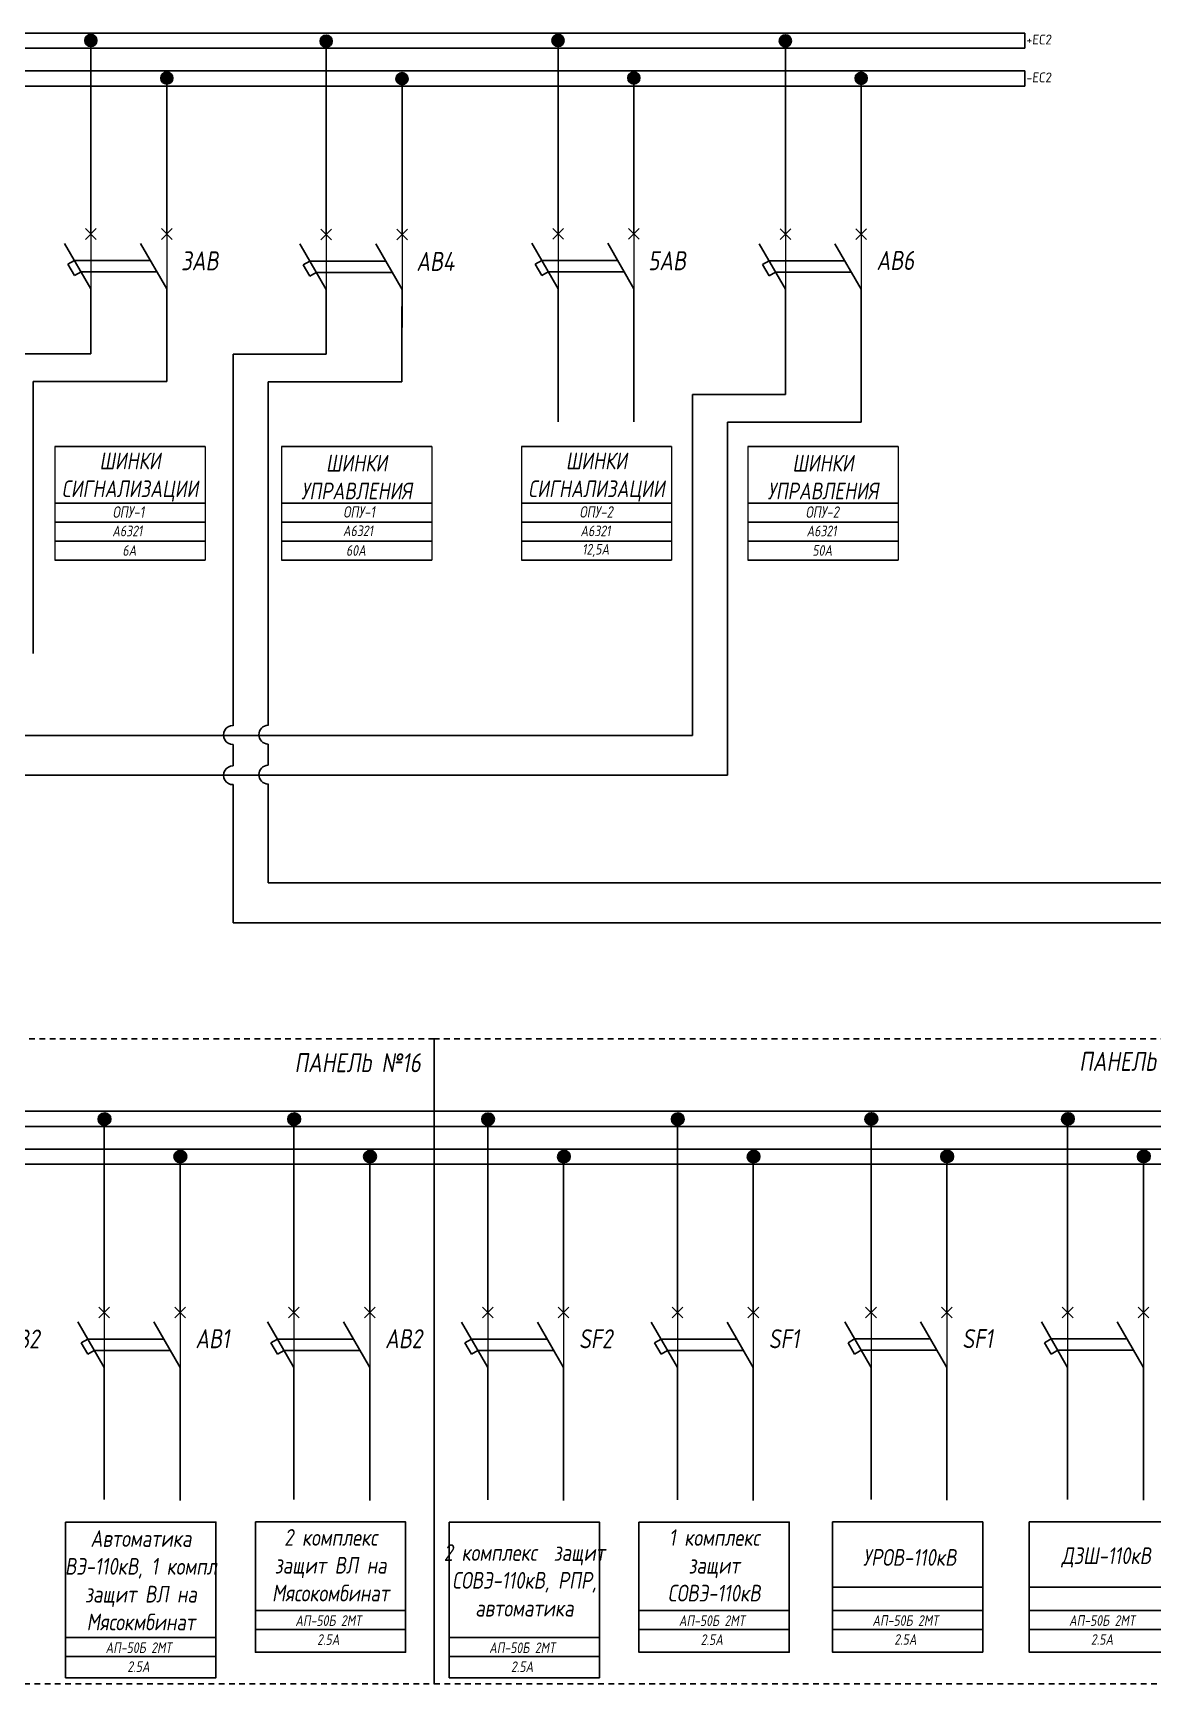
# Model space of a CAD drawing. Header units: millimetres. Extents: x 9 to 2240, y -207 to 4598.
# Drawn here: x 1721.5 to 1869.1, y 4161.2 to 4378.8 of the extents above; entities that cross this region are included whole.
import ezdxf

# ---------------------------------------------------------------- set-up
doc = ezdxf.new("R2010")
doc.units = ezdxf.units.MM
doc.linetypes.add('JIS_02_0.7', pattern=[1.35, 0.75, -0.6])
doc.layers.add('Разрывы', color=10, linetype='Continuous')
doc.styles.add('GOST', font='', dxfattribs={"oblique": 10, "height": 2.5})
doc.styles.get("Standard").update_dxf_attribs({"font": '', "oblique": 10, "height": 2.5})
doc.styles.add('Гост', font='', dxfattribs={"oblique": 10, "height": 1.4})
doc.styles.add('Шины', font='', dxfattribs={"oblique": 5, "height": 1.2})
doc.styles.get('GOST').set_extended_font_data('GOST type A')
doc.styles.get('Standard').set_extended_font_data('GOST type A')
doc.styles.get('Гост').set_extended_font_data('GOST type A')
doc.styles.get('Шины').set_extended_font_data('GOST type B')

msp = doc.modelspace()

# ---------------------------------------------------------------- hatches: boundary and pattern name
for points in [[(1729.9, 4377.78, 1), (1728.3, 4377.78, 1)], [(1760.92, 4377.71, 1), (1759.32, 4377.71, 1)], [(1791.49, 4377.8, 1), (1789.89, 4377.8, 1)], [(1821.46, 4377.75, 1), (1819.86, 4377.75, 1)], [(1739.9, 4372.84, 1), (1738.3, 4372.84, 1)], [(1770.92, 4372.76, 1), (1769.32, 4372.76, 1)], [(1801.49, 4372.85, 1), (1799.89, 4372.85, 1)], [(1831.46, 4372.81, 1), (1829.86, 4372.81, 1)], [(1731.65, 4235.61, 1), (1730.05, 4235.61, 1)], [(1731.73, 4235.63, 1), (1730.13, 4235.63, 1)], [(1756.66, 4235.61, 1), (1755.06, 4235.61, 1)], [(1756.74, 4235.63, 1), (1755.14, 4235.63, 1)], [(1782.22, 4235.6, 1), (1780.62, 4235.6, 1)], [(1782.3, 4235.62, 1), (1780.7, 4235.62, 1)], [(1807.23, 4235.61, 1), (1805.63, 4235.61, 1)], [(1807.31, 4235.63, 1), (1805.71, 4235.63, 1)], [(1832.75, 4235.63, 1), (1831.15, 4235.63, 1)], [(1832.83, 4235.65, 1), (1831.23, 4235.65, 1)], [(1858.67, 4235.63, 1), (1857.07, 4235.63, 1)], [(1858.75, 4235.65, 1), (1857.15, 4235.65, 1)], [(1741.65, 4230.67, 1), (1740.05, 4230.67, 1)], [(1741.73, 4230.69, 1), (1740.13, 4230.69, 1)], [(1766.66, 4230.67, 1), (1765.06, 4230.67, 1)], [(1766.74, 4230.69, 1), (1765.14, 4230.69, 1)], [(1792.22, 4230.66, 1), (1790.62, 4230.66, 1)], [(1792.3, 4230.68, 1), (1790.7, 4230.68, 1)], [(1817.23, 4230.66, 1), (1815.63, 4230.66, 1)], [(1817.31, 4230.68, 1), (1815.71, 4230.68, 1)], [(1842.75, 4230.68, 1), (1841.15, 4230.68, 1)], [(1842.83, 4230.7, 1), (1841.23, 4230.7, 1)], [(1868.67, 4230.69, 1), (1867.07, 4230.69, 1)], [(1868.75, 4230.71, 1), (1867.15, 4230.71, 1)]]:
    msp.add_hatch(color=256).paths.add_polyline_path(points)

# ---------------------------------------------------------------- linework, layer by layer
for p, q in [((1852.22, 4378.78), (1644.09, 4378.78)), ((1852.22, 4378.78), (1852.22, 4376.78)), ((1852.22, 4376.78), (1644.09, 4376.78)), ((1729.1, 4352.18), (1729.1, 4377.78)), ((1760.12, 4352.22), (1760.12, 4377.71)), ((1790.69, 4352.27), (1790.69, 4377.8)), ((1820.66, 4352.22), (1820.66, 4377.75)), ((1852.22, 4373.78), (1644.09, 4373.78)), ((1739.1, 4352.16), (1739.1, 4372.84)), ((1770.12, 4352.2), (1770.12, 4372.76)), ((1800.69, 4352.32), (1800.69, 4372.85)), ((1830.66, 4352.25), (1830.66, 4372.81)), ((1852.22, 4373.78), (1852.22, 4371.78)), ((1852.22, 4371.78), (1644.09, 4371.78)), ((1729.1, 4352.28), (1729.1, 4357.28)), ((1729.1, 4352.28), (1729.1, 4357.28)), ((1739.1, 4352.28), (1739.1, 4357.28)), ((1739.1, 4352.28), (1739.1, 4357.28)), ((1760.12, 4352.21), (1760.12, 4357.21)), ((1760.12, 4352.21), (1760.12, 4357.21)), ((1770.12, 4352.21), (1770.12, 4357.21)), ((1770.12, 4352.21), (1770.12, 4357.21)), ((1790.69, 4352.3), (1790.69, 4357.3)), ((1790.69, 4352.3), (1790.69, 4357.3)), ((1800.69, 4352.3), (1800.69, 4357.3)), ((1800.69, 4352.3), (1800.69, 4357.3)), ((1820.66, 4352.25), (1820.66, 4357.25)), ((1820.66, 4352.25), (1820.66, 4357.25)), ((1830.66, 4352.25), (1830.66, 4357.25)), ((1830.66, 4352.25), (1830.66, 4357.25)), ((1728.39, 4351.58), (1729.81, 4352.99)), ((1729.81, 4351.58), (1728.39, 4352.99)), ((1738.39, 4351.58), (1739.81, 4352.99)), ((1739.81, 4351.58), (1738.39, 4352.99)), ((1759.42, 4351.5), (1760.83, 4352.91)), ((1760.83, 4351.5), (1759.42, 4352.91)), ((1769.42, 4351.5), (1770.83, 4352.91)), ((1770.83, 4351.5), (1769.42, 4352.91)), ((1789.98, 4351.59), (1791.4, 4353)), ((1791.4, 4351.59), (1789.98, 4353)), ((1799.98, 4351.59), (1801.4, 4353)), ((1801.4, 4351.59), (1799.98, 4353)), ((1819.95, 4351.54), (1821.37, 4352.96)), ((1821.37, 4351.54), (1819.95, 4352.96)), ((1829.95, 4351.54), (1831.37, 4352.96)), ((1831.37, 4351.54), (1829.95, 4352.96)), ((1729.1, 4345.05), (1725.64, 4351.05)), ((1739.1, 4345.05), (1735.64, 4351.05)), ((1760.12, 4344.97), (1756.66, 4350.97)), ((1770.12, 4344.97), (1766.66, 4350.97)), ((1790.69, 4345.06), (1787.23, 4351.06)), ((1800.69, 4345.06), (1797.23, 4351.06)), ((1820.66, 4345.01), (1817.2, 4351.01)), ((1830.66, 4345.01), (1827.2, 4351.01)), ((1726.93, 4348.8), (1726.07, 4348.3)), ((1726.93, 4346.8), (1726.07, 4348.3)), ((1726.93, 4348.8), (1736.93, 4348.8)), ((1757.96, 4348.72), (1757.09, 4348.22)), ((1757.96, 4346.72), (1757.09, 4348.22)), ((1757.96, 4348.72), (1767.96, 4348.72)), ((1788.53, 4348.81), (1787.66, 4348.31)), ((1788.53, 4346.81), (1787.66, 4348.31)), ((1788.53, 4348.81), (1798.53, 4348.81)), ((1818.5, 4348.76), (1817.63, 4348.26)), ((1818.5, 4346.76), (1817.63, 4348.26)), ((1818.5, 4348.76), (1828.5, 4348.76)), ((1727.8, 4347.3), (1726.93, 4346.8)), ((1727.8, 4347.3), (1737.8, 4347.3)), ((1758.82, 4347.22), (1757.96, 4346.72)), ((1758.82, 4347.22), (1768.82, 4347.22)), ((1789.39, 4347.31), (1788.53, 4346.81)), ((1789.39, 4347.31), (1799.39, 4347.31)), ((1819.36, 4347.26), (1818.5, 4346.76)), ((1819.36, 4347.26), (1829.36, 4347.26)), ((1729.1, 4345.05), (1729.1, 4340.05)), ((1739.1, 4345.05), (1739.1, 4340.05)), ((1760.12, 4344.97), (1760.12, 4339.97)), ((1770.12, 4344.97), (1770.12, 4339.97)), ((1790.69, 4345.06), (1790.69, 4340.06)), ((1800.69, 4345.06), (1800.69, 4340.06)), ((1820.66, 4345.01), (1820.66, 4340.01)), ((1830.66, 4345.01), (1830.66, 4340.01)), ((1739.1, 4342.76), (1739.1, 4332.85)), ((1770.1, 4342.71), (1770.1, 4332.81)), ((1729.1, 4340.05), (1729.1, 4336.51)), ((1760.1, 4340), (1760.1, 4336.46)), ((1790.69, 4340.06), (1790.69, 4327.52)), ((1800.69, 4340.06), (1800.69, 4327.54)), ((1820.66, 4340.01), (1820.66, 4331.13)), ((1830.66, 4340.01), (1830.66, 4327.5)), ((1716.86, 4336.51), (1729.1, 4336.51)), ((1747.86, 4336.46), (1760.1, 4336.46)), ((1747.86, 4287.47), (1747.86, 4336.46)), ((1721.47, 4332.85), (1739.1, 4332.85)), ((1721.47, 4297.01), (1721.47, 4332.85)), ((1752.47, 4332.81), (1770.1, 4332.81)), ((1752.47, 4287.52), (1752.47, 4332.81)), ((1808.42, 4331.13), (1820.67, 4331.13)), ((1808.42, 4286.2), (1808.42, 4331.13)), ((1813.03, 4327.47), (1830.67, 4327.47)), ((1813.03, 4280.95), (1813.03, 4327.47)), ((1724.36, 4324.29), (1744.17, 4324.29)), ((1754.23, 4324.29), (1774.04, 4324.29)), ((1785.85, 4324.29), (1805.65, 4324.29)), ((1815.72, 4324.29), (1835.52, 4324.29)), ((1724.36, 4316.79), (1744.17, 4316.79)), ((1754.23, 4316.79), (1774.04, 4316.79)), ((1785.85, 4316.79), (1805.65, 4316.79)), ((1815.72, 4316.79), (1835.52, 4316.79)), ((1724.36, 4314.29), (1744.17, 4314.29)), ((1754.23, 4314.29), (1774.04, 4314.29)), ((1785.85, 4314.29), (1805.65, 4314.29)), ((1815.72, 4314.29), (1835.52, 4314.29)), ((1724.36, 4311.79), (1744.17, 4311.79)), ((1754.23, 4311.79), (1774.04, 4311.79)), ((1785.85, 4311.79), (1805.65, 4311.79)), ((1815.72, 4311.79), (1835.52, 4311.79)), ((1724.36, 4309.29), (1744.17, 4309.29)), ((1724.36, 4309.29), (1744.17, 4309.29)), ((1754.23, 4309.29), (1774.04, 4309.29)), ((1754.23, 4309.29), (1774.04, 4309.29)), ((1785.85, 4309.29), (1805.65, 4309.29)), ((1785.85, 4309.29), (1805.65, 4309.29)), ((1815.72, 4309.29), (1835.52, 4309.29)), ((1815.72, 4309.29), (1835.52, 4309.29)), ((1808.42, 4286.2), (1534.16, 4286.2)), ((1747.86, 4282.18), (1747.86, 4285)), ((1752.47, 4282.26), (1752.47, 4285.05)), ((1544.23, 4280.95), (1813.03, 4280.95)), ((1747.86, 4261.49), (1747.86, 4279.71)), ((1752.47, 4266.75), (1752.47, 4279.79)), ((1908.78, 4266.75), (1752.47, 4266.75)), ((1747.86, 4261.49), (1903.63, 4261.49)), ((1875.81, 4236.66), (1525.45, 4236.66)), ((1730.85, 4210.08), (1730.85, 4235.61)), ((1755.86, 4210.08), (1755.86, 4235.61)), ((1781.42, 4210.08), (1781.42, 4235.6)), ((1806.43, 4210.08), (1806.43, 4235.61)), ((1831.95, 4210.1), (1831.95, 4235.63)), ((1857.87, 4210.1), (1857.87, 4235.63)), ((1875.81, 4234.66), (1525.45, 4234.66)), ((1875.81, 4231.66), (1525.45, 4231.66)), ((1740.85, 4210.11), (1740.85, 4230.67)), ((1765.86, 4210.11), (1765.86, 4230.67)), ((1791.42, 4210.1), (1791.42, 4230.66)), ((1816.43, 4210.1), (1816.43, 4230.66)), ((1841.95, 4210.13), (1841.95, 4230.68)), ((1867.87, 4210.13), (1867.87, 4230.69)), ((1875.81, 4229.66), (1525.45, 4229.66)), ((1730.85, 4210.11), (1730.85, 4215.11)), ((1730.85, 4210.11), (1730.85, 4215.11)), ((1740.85, 4210.11), (1740.85, 4215.11)), ((1740.85, 4210.11), (1740.85, 4215.11)), ((1755.86, 4210.11), (1755.86, 4215.11)), ((1755.86, 4210.11), (1755.86, 4215.11)), ((1765.86, 4210.11), (1765.86, 4215.11)), ((1765.86, 4210.11), (1765.86, 4215.11)), ((1781.42, 4210.1), (1781.42, 4215.1)), ((1781.42, 4210.1), (1781.42, 4215.1)), ((1791.42, 4210.1), (1791.42, 4215.1)), ((1791.42, 4210.1), (1791.42, 4215.1)), ((1806.43, 4210.1), (1806.43, 4215.1)), ((1806.43, 4210.1), (1806.43, 4215.1)), ((1816.43, 4210.1), (1816.43, 4215.1)), ((1816.43, 4210.1), (1816.43, 4215.1)), ((1831.95, 4210.13), (1831.95, 4215.13)), ((1831.95, 4210.13), (1831.95, 4215.13)), ((1841.95, 4210.13), (1841.95, 4215.13)), ((1841.95, 4210.13), (1841.95, 4215.13)), ((1857.87, 4210.13), (1857.87, 4215.13)), ((1857.87, 4210.13), (1857.87, 4215.13)), ((1867.87, 4210.13), (1867.87, 4215.13)), ((1867.87, 4210.13), (1867.87, 4215.13)), ((1730.85, 4202.88), (1727.39, 4208.88)), ((1730.15, 4209.4), (1731.56, 4210.82)), ((1731.56, 4209.4), (1730.15, 4210.82)), ((1740.85, 4202.88), (1737.39, 4208.88)), ((1740.15, 4209.4), (1741.56, 4210.82)), ((1741.56, 4209.4), (1740.15, 4210.82)), ((1755.86, 4202.88), (1752.4, 4208.88)), ((1755.16, 4209.41), (1756.57, 4210.82)), ((1756.57, 4209.41), (1755.16, 4210.82)), ((1765.86, 4202.88), (1762.4, 4208.88)), ((1765.16, 4209.41), (1766.57, 4210.82)), ((1766.57, 4209.41), (1765.16, 4210.82)), ((1781.42, 4202.87), (1777.96, 4208.87)), ((1780.71, 4209.4), (1782.13, 4210.81)), ((1782.13, 4209.4), (1780.71, 4210.81)), ((1791.42, 4202.87), (1787.96, 4208.87)), ((1790.71, 4209.4), (1792.13, 4210.81)), ((1792.13, 4209.4), (1790.71, 4210.81)), ((1806.43, 4202.87), (1802.97, 4208.87)), ((1805.72, 4209.4), (1807.14, 4210.81)), ((1807.14, 4209.4), (1805.72, 4210.81)), ((1816.43, 4202.87), (1812.97, 4208.87)), ((1815.72, 4209.4), (1817.14, 4210.81)), ((1817.14, 4209.4), (1815.72, 4210.81)), ((1831.95, 4202.89), (1828.49, 4208.89)), ((1831.24, 4209.42), (1832.66, 4210.83)), ((1832.66, 4209.42), (1831.24, 4210.83)), ((1841.95, 4202.89), (1838.49, 4208.89)), ((1841.24, 4209.42), (1842.66, 4210.83)), ((1842.66, 4209.42), (1841.24, 4210.83)), ((1857.87, 4202.89), (1854.41, 4208.89)), ((1857.16, 4209.42), (1858.58, 4210.84)), ((1858.58, 4209.42), (1857.16, 4210.84)), ((1867.87, 4202.89), (1864.41, 4208.89)), ((1867.16, 4209.42), (1868.58, 4210.84)), ((1868.58, 4209.42), (1867.16, 4210.84)), ((1728.69, 4206.63), (1727.82, 4206.13)), ((1728.69, 4206.63), (1738.69, 4206.63)), ((1753.7, 4206.63), (1752.83, 4206.13)), ((1753.7, 4206.63), (1763.7, 4206.63)), ((1779.26, 4206.62), (1778.39, 4206.12)), ((1779.26, 4206.62), (1789.26, 4206.62)), ((1804.27, 4206.62), (1803.4, 4206.12)), ((1804.27, 4206.62), (1814.27, 4206.62)), ((1829.78, 4206.64), (1828.92, 4206.14)), ((1829.78, 4206.64), (1839.78, 4206.64)), ((1855.71, 4206.64), (1854.84, 4206.14)), ((1855.71, 4206.64), (1865.71, 4206.64)), ((1728.69, 4204.63), (1727.82, 4206.13)), ((1729.55, 4205.13), (1728.69, 4204.63)), ((1729.55, 4205.13), (1739.55, 4205.13)), ((1753.7, 4204.63), (1752.83, 4206.13)), ((1754.56, 4205.13), (1753.7, 4204.63)), ((1754.56, 4205.13), (1764.56, 4205.13)), ((1779.26, 4204.62), (1778.39, 4206.12)), ((1780.12, 4205.12), (1779.26, 4204.62)), ((1780.12, 4205.12), (1790.12, 4205.12)), ((1804.27, 4204.62), (1803.4, 4206.12)), ((1805.13, 4205.12), (1804.27, 4204.62)), ((1805.13, 4205.12), (1815.13, 4205.12)), ((1829.78, 4204.64), (1828.92, 4206.14)), ((1830.65, 4205.14), (1829.78, 4204.64)), ((1830.65, 4205.14), (1840.65, 4205.14)), ((1855.71, 4204.64), (1854.84, 4206.14)), ((1856.57, 4205.14), (1855.71, 4204.64)), ((1856.57, 4205.14), (1866.57, 4205.14)), ((1730.85, 4202.88), (1730.85, 4197.88)), ((1740.85, 4202.88), (1740.85, 4197.88)), ((1755.86, 4202.88), (1755.86, 4197.88)), ((1765.86, 4202.88), (1765.86, 4197.88)), ((1781.42, 4202.87), (1781.42, 4197.87)), ((1791.42, 4202.87), (1791.42, 4197.87)), ((1806.43, 4202.87), (1806.43, 4197.87)), ((1816.43, 4202.87), (1816.43, 4197.87)), ((1831.95, 4202.89), (1831.95, 4197.89)), ((1841.95, 4202.89), (1841.95, 4197.89)), ((1857.87, 4202.89), (1857.87, 4197.89)), ((1867.87, 4202.89), (1867.87, 4197.89)), ((1831.95, 4197.89), (1831.95, 4185.47)), ((1841.95, 4197.89), (1841.95, 4185.37)), ((1857.87, 4197.89), (1857.87, 4185.48)), ((1867.87, 4197.89), (1867.87, 4185.38)), ((1730.85, 4197.88), (1730.85, 4185.46)), ((1740.85, 4197.88), (1740.85, 4185.36)), ((1755.86, 4197.88), (1755.86, 4185.46)), ((1765.86, 4197.88), (1765.86, 4185.36)), ((1781.42, 4197.87), (1781.42, 4185.45)), ((1791.42, 4197.87), (1791.42, 4185.35)), ((1806.43, 4197.87), (1806.43, 4185.45)), ((1816.43, 4197.87), (1816.43, 4185.35)), ((1826.87, 4173.94), (1846.68, 4173.94)), ((1852.79, 4173.94), (1872.6, 4173.94)), ((1750.75, 4170.85), (1770.56, 4170.85)), ((1801.32, 4170.84), (1821.13, 4170.84)), ((1826.84, 4170.86), (1846.65, 4170.86)), ((1852.76, 4170.86), (1872.57, 4170.86)), ((1750.75, 4168.35), (1770.56, 4168.35)), ((1801.32, 4168.34), (1821.13, 4168.34)), ((1826.84, 4168.36), (1846.65, 4168.36)), ((1852.76, 4168.36), (1872.57, 4168.36)), ((1725.74, 4167.28), (1745.55, 4167.28)), ((1776.31, 4167.27), (1796.12, 4167.27)), ((1725.74, 4164.78), (1745.55, 4164.78)), ((1776.31, 4164.77), (1796.12, 4164.77))]:
    msp.add_line(p, q)
at = {"lineweight": 9}
for p, q in [((1724.36, 4324.29), (1724.36, 4309.29)), ((1744.17, 4324.29), (1744.17, 4309.29)), ((1744.17, 4324.29), (1744.17, 4309.29)), ((1754.23, 4324.29), (1754.23, 4309.29)), ((1774.04, 4324.29), (1774.04, 4309.29)), ((1774.04, 4324.29), (1774.04, 4309.29)), ((1785.85, 4324.29), (1785.85, 4309.29)), ((1805.65, 4324.29), (1805.65, 4309.29)), ((1805.65, 4324.29), (1805.65, 4309.29)), ((1815.72, 4324.29), (1815.72, 4309.29)), ((1835.52, 4324.29), (1835.52, 4309.29)), ((1835.52, 4324.29), (1835.52, 4309.29))]:
    msp.add_line(p, q, dxfattribs=at)
at = {"linetype": 'JIS_02_0.7'}
for points in [[(1625.81, 4161.16), (1774.37, 4161.16), (1774.37, 4246.21), (1625.81, 4246.21)], [(1774.37, 4161.16), (1877.65, 4161.16), (1877.65, 4246.21), (1774.37, 4246.21)]]:
    msp.add_lwpolyline(points, close=True, dxfattribs=at)
for points in [[(1725.77, 4182.5), (1745.58, 4182.5), (1745.58, 4161.99), (1725.77, 4161.99)], [(1750.78, 4182.51), (1770.59, 4182.51), (1770.59, 4165.35), (1750.78, 4165.35)], [(1776.34, 4182.5), (1796.15, 4182.5), (1796.15, 4161.98), (1776.34, 4161.98)], [(1801.35, 4182.5), (1821.16, 4182.5), (1821.16, 4165.35), (1801.35, 4165.35)], [(1826.87, 4182.52), (1846.68, 4182.52), (1846.68, 4165.37), (1826.87, 4165.37)], [(1852.79, 4182.52), (1872.6, 4182.52), (1872.6, 4165.37), (1852.79, 4165.37)]]:
    msp.add_lwpolyline(points, close=True)
for centre in [(1729.1, 4377.78), (1760.12, 4377.71), (1790.69, 4377.8), (1820.66, 4377.75), (1739.1, 4372.84), (1770.12, 4372.76), (1800.69, 4372.85), (1830.66, 4372.81), (1730.85, 4235.61), (1730.93, 4235.63), (1755.86, 4235.61), (1755.94, 4235.63), (1781.42, 4235.6), (1781.5, 4235.62), (1806.43, 4235.61), (1806.51, 4235.63), (1831.95, 4235.63), (1832.03, 4235.65), (1857.87, 4235.63), (1857.95, 4235.65), (1740.85, 4230.67), (1740.93, 4230.69), (1765.86, 4230.67), (1765.94, 4230.69), (1791.42, 4230.66), (1791.5, 4230.68), (1816.43, 4230.66), (1816.51, 4230.68), (1841.95, 4230.68), (1842.03, 4230.7), (1867.87, 4230.69), (1867.95, 4230.71)]:
    msp.add_circle(centre, 0.8)
for centre, start, end in [((1747.81, 4286.24), 87.8683, 272.1317), ((1752.49, 4286.29), 91.1175, 268.8825), ((1747.82, 4280.94), 88.3012, 271.6988), ((1752.49, 4281.02), 91.1175, 268.8825)]:
    msp.add_arc(centre, 1.24, start, end)
at = {"layer": 'Разрывы', "lineweight": 13}
for p, q in [((1729.1, 4352.28), (1729.1, 4345.05)), ((1739.1, 4352.28), (1739.1, 4345.05)), ((1760.12, 4352.21), (1760.12, 4344.97)), ((1770.12, 4352.21), (1770.12, 4344.97)), ((1790.69, 4352.3), (1790.69, 4345.06)), ((1800.69, 4352.3), (1800.69, 4345.06)), ((1820.66, 4352.25), (1820.66, 4345.01)), ((1830.66, 4352.25), (1830.66, 4345.01)), ((1730.85, 4210.11), (1730.85, 4202.88)), ((1740.85, 4210.11), (1740.85, 4202.88)), ((1755.86, 4210.11), (1755.86, 4202.88)), ((1765.86, 4210.11), (1765.86, 4202.88)), ((1781.42, 4210.1), (1781.42, 4202.87)), ((1791.42, 4210.1), (1791.42, 4202.87)), ((1806.43, 4210.1), (1806.43, 4202.87)), ((1816.43, 4210.1), (1816.43, 4202.87)), ((1831.95, 4210.13), (1831.95, 4202.89)), ((1841.95, 4210.13), (1841.95, 4202.89)), ((1857.87, 4210.13), (1857.87, 4202.89)), ((1867.87, 4210.13), (1867.87, 4202.89))]:
    msp.add_line(p, q, dxfattribs=at)

# ---------------------------------------------------------------- texts
at = {"style": 'GOST', "oblique": 10}
for s, p in [('3АВ', (1740.98, 4347.5)), ('АВ4', (1772, 4347.42)), ('5АВ', (1802.57, 4347.51)), ('АВ6', (1832.67, 4347.55)), ('АВ2', (1717.44, 4205.38)), ('АВ1', (1742.87, 4205.42)), ('АВ2', (1767.88, 4205.42)), ('SF2', (1793.43, 4205.41)), ('SF1', (1818.44, 4205.41)), ('SF1', (1843.96, 4205.43))]:
    msp.add_text(s, height=2.5, dxfattribs=at).set_placement(p)
at = {"lineweight": 9, "char_height": 1.2, "attachment_point": 1, "style": 'Шины'}
for s, width, insert in [(' +{\\H1.0833x;EС2}', 7.2274, (1851.67, 4378.57)), (' -{\\H1.0833x;EС2 }', 11.8735, (1851.67, 4373.57))]:
    msp.add_mtext_dynamic_manual_height_columns(s, width=width, gutter_width=6, heights=[0], dxfattribs=dict(at, insert=insert))
at = {"lineweight": 9, "char_height": 2.2, "attachment_point": 5, "style": 'Гост'}
for s, insert, width in [('{\\fGOST type A|b0|i0|c204|p34;ШИНКИ СИГНАЛИЗАЦИИ}', (1734.26, 4320.24), 19.8083), ('{\\fGOST type A|b0|i0|c204|p34;ШИНКИ УПРАВЛЕНИЯ}', (1764.13, 4320.24), 19.8083), ('{\\fGOST type A|b0|i0|c204|p34;ШИНКИ СИГНАЛИЗАЦИИ}', (1795.75, 4320.24), 19.8083), ('{\\fGOST type A|b0|i0|c204|p34;ШИНКИ УПРАВЛЕНИЯ}', (1825.62, 4320.24), 19.8083), ('{\\fGOST type A|b0|i0|c204|p34;Автоматика ВЭ-110кВ, 1 компл защит ВЛ на Мясокмбинат}', (1735.69, 4174.83), 21.4264), ('{\\fGOST type A|b0|i0|c0|p34;2 \\fGOST type A|b0|i0|c204|p34;комплекс защит ВЛ на Мясокомбинат}', (1760.7, 4176.81), 19.5389), ('{\\fGOST type A|b0|i0|c0|p34;1 \\fGOST type A|b0|i0|c204|p34;комплекс защит СОВЭ-110кВ}', (1811.26, 4176.8), 19.5389), ('{\\fGOST type A|b0|i0|c0|p34;2\\fGOST type A|b0|i0|c204|p34; комплекс  защит СОВЭ-110кВ, РПР, автоматика}', (1786.25, 4174.82), 21.4264), ('{\\fGOST type A|b0|i0|c204|p34;УРОВ-110кВ}', (1837.04, 4177.84), 19.5389), ('{\\fGOST type A|b0|i0|c204|p34;ДЗШ-110кВ}', (1862.96, 4177.84), 19.5389)]:
    msp.add_mtext(s, dxfattribs=dict(at, insert=insert, width=width))
at = {"char_height": 2.5, "width": 19.8083, "attachment_point": 1, "style": 'GOST'}
for s, insert in [('\\pi7.55039;{\\H0.6x;ОПУ-1}', (1724.41, 4316.38)), ('\\pi7.55039;{\\H0.6x;ОПУ-1}', (1754.82, 4316.4)), ('\\pi7.38539;{\\H0.6x;ОПУ-2}', (1786.13, 4316.4)), ('\\pi7.38539;{\\H0.6x;ОПУ-2}', (1815.94, 4316.38))]:
    msp.add_mtext(s, dxfattribs=dict(at, insert=insert))
at = {"lineweight": 9, "char_height": 1.4, "width": 20, "attachment_point": 5}
for s, insert in [('{\\fGOST 2.304 type A|b0|i0|c204|p34;А6321}', (1733.9, 4313.14)), ('{\\fGOST 2.304 type A|b0|i0|c204|p34;А6321}', (1764.31, 4313.16)), ('{\\fGOST 2.304 type A|b0|i0|c204|p34;А6321}', (1795.62, 4313.15)), ('{\\fGOST 2.304 type A|b0|i0|c204|p34;А6321}', (1825.43, 4313.14)), ('{\\fGOST 2.304 type A|b0|i0|c204|p34;6А}', (1734.17, 4310.57)), ('{\\fGOST 2.304 type A|b0|i0|c204|p34;60А}', (1764.04, 4310.57)), ('{\\fGOST 2.304 type A|b0|i0|c204|p34;12,5А}', (1795.65, 4310.57)), ('{\\fGOST 2.304 type A|b0|i0|c204|p34;50А}', (1825.52, 4310.57)), ('АП-50Б 2МТ', (1760.4, 4169.51)), ('АП-50Б 2МТ', (1810.96, 4169.5)), ('АП-50Б 2МТ', (1836.48, 4169.52)), ('АП-50Б 2МТ', (1862.4, 4169.52)), ('{\\fGOST 2.304 type A|b0|i0|c0|p34;2.5}А', (1760.4, 4167.01)), ('{\\fGOST 2.304 type A|b0|i0|c0|p34;2.5}А', (1810.96, 4167)), ('{\\fGOST 2.304 type A|b0|i0|c0|p34;2.5}А', (1836.48, 4167.02)), ('{\\fGOST 2.304 type A|b0|i0|c0|p34;2.5}А', (1862.4, 4167.02)), ('АП-50Б 2МТ', (1735.38, 4165.94)), ('АП-50Б 2МТ', (1785.95, 4165.93)), ('{\\fGOST 2.304 type A|b0|i0|c0|p34;2.5}А', (1735.38, 4163.44)), ('{\\fGOST 2.304 type A|b0|i0|c0|p34;2.5}А', (1785.95, 4163.43))]:
    msp.add_mtext(s, dxfattribs=dict(at, insert=insert))
at = {"linetype": 'JIS_02_0.7', "char_height": 2.5, "width": 47.8175, "attachment_point": 1, "style": 'GOST'}
for s, insert in [('ПАНЕЛЬ №16', (1755.94, 4244.3)), ('ПАНЕЛЬ №15', (1859.39, 4244.47))]:
    msp.add_mtext(s, dxfattribs=dict(at, insert=insert))

doc.saveas('drawing.dxf')
